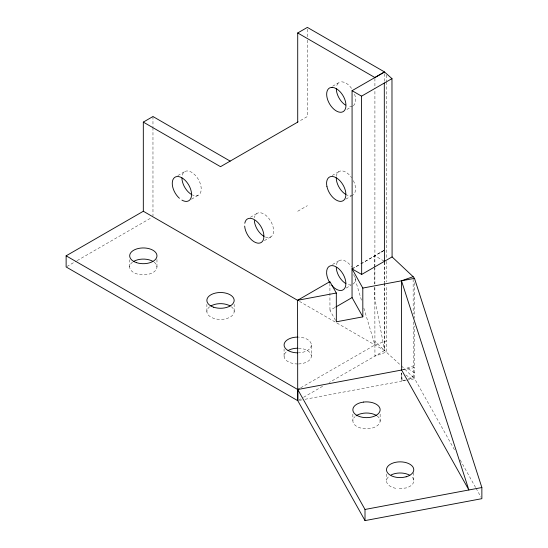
<?xml version="1.0" encoding="UTF-8"?>
<svg xmlns="http://www.w3.org/2000/svg" width="548" height="548" viewBox="0 0 548 548"><rect width="100%" height="100%" fill="white"/><g stroke="black" fill="none" stroke-linecap="round" stroke-linejoin="round"><path stroke-width="0.41" stroke-dasharray="2.74 2.06" d="M129.677 266.965L129.677 259.8M156.968 266.965L156.968 259.005M206.877 311.531L206.877 304.366M234.167 311.531L234.167 304.366M284.076 356.097L284.076 348.939M307.366 40.134L307.366 116.539L298.407 121.711M307.366 36.737L307.366 29.099M298.434 363.968A13.645 7.878 0 0 0 311.367 356.097L311.367 344.959A13.645 7.878 0 0 0 298.434 337.089M384.552 81.289L384.566 73.665M374.859 287.412L374.839 298.509L384.566 350.528L400.787 365.317M374.866 283.994L374.894 267.773M374.901 266.917L374.914 89.468M401.725 372.969L401.999 381.107L401.746 372.969L401.663 381.168L304.428 399.41M355.529 277.446L355.337 280.234A13.645 7.878 60 0 1 353.083 284.076M360.974 263.876L383.895 250.484M335.547 320.388L329.958 310.394L335.116 307.407M384.566 283.391L384.566 350.528L329.341 382.422M177.853 175.552L184.745 171.572M332.643 86.214L339.534 82.234A13.645 7.878 60 0 0 336.39 87.379M66.863 266.54L76.432 261.012M77.172 260.588L151.501 217.672M191.499 199.191L198.39 195.211M346.884 109.456L351.021 107.066M250.381 217.289L256.587 213.706M332.177 175.511L339.068 171.531M297.715 211.254L307.366 205.678M264.396 240.613L271.294 236.626M345.822 199.15L351.337 195.965M332.506 264.485L338.712 260.903M352.172 268.958L360.242 264.3M346.185 288.056L351.015 285.268M300.66 387.826L374.921 344.959L386.552 340.835L386.498 285.282M298.454 400.245L302.873 397.697M303.606 397.273L323.464 385.819M374.784 266.849L374.764 255.731L384.436 250.162M352.015 268.808L360.139 264.198M360.879 263.78L374.914 255.82L384.415 261.3M380.696 252.429L383.922 250.614M405.184 379.963L401.999 381.107L406.171 380.326M408.37 378.819L413.295 377.045L413.206 320.868M402.424 369.756L413.281 365.906M402.465 369.879L414.637 367.592L414.562 325.95M299.4 400.355L303.592 399.567M407.006 380.168L414.644 378.737L454.73 450.25M399.232 488.734L406.164 487.939A13.645 7.884 -0.1 0 0 410.986 476.075M341.616 81.796L343.993 82.207L346.507 83.44A13.645 7.878 60 0 1 352.063 89.139M299.448 301.386L384.566 350.528L384.484 283.337M408.144 368.811L414.637 372.873M405.835 374.983L412.014 379.23M401.403 365.893L414.644 378.737L414.637 367.592M374.818 287.385L374.921 341.288L384.566 350.528M411.911 375.75L413.144 377.099M460.162 459.936L475.609 487.501M476.027 488.247L481.034 497.187M353.741 274.541L361.618 300.742M363.838 308.113L374.921 344.959L374.935 356.111L386.573 351.987L386.552 340.835M414.487 282.617L414.548 318.306M413.754 472.636L413.761 481.391M413.137 279.227L413.192 314.066M386.285 75.035L386.292 81.015M386.292 81.871L386.47 257.93M386.47 261.348L386.491 281.864M386.525 473.986L386.532 480.349M384.456 262.067L384.477 282.48M380.127 414.124L380.134 421.282M374.784 267.705L374.818 283.967M352.871 414.158L352.878 420.522M329.91 283.302L329.958 310.394M384.566 262.143L384.566 282.542M374.914 78.391L374.914 88.618M374.921 341.288L374.921 344.959M152.967 116.532L152.967 126.732M152.967 127.581L152.974 215.974M352.398 106.271A13.645 7.878 60 0 1 347.939 106.298M354.577 94.201A13.645 7.878 60 0 1 353.001 105.942M298.434 348.233A13.645 7.878 0 0 1 311.367 356.097M297.722 363.982A13.645 7.878 0 0 1 285.481 359.584A13.645 7.878 0 0 1 286.899 351.302M231.352 306.736A13.645 7.878 0 0 1 229.742 317.34A13.645 7.878 0 0 1 211.302 317.34A13.645 7.878 0 0 1 209.699 306.736M154.152 262.17A13.645 7.878 0 0 1 152.543 272.774A13.645 7.878 0 0 1 134.102 272.774A13.645 7.878 0 0 1 132.5 262.17M311.367 344.959A13.645 7.878 0 0 1 298.434 352.823M395.738 488.33A13.645 7.884 -0.1 0 1 388.813 476.486M377.195 416A13.645 7.884 -0.1 0 1 376.099 426.502A13.645 7.884 -0.1 0 1 357.899 427.029A13.645 7.884 -0.1 0 1 355.036 416.638M352.713 195.17A13.645 7.878 60 0 1 346.521 194.828M336.321 176.374A13.645 7.878 60 0 1 351.563 177.607M353.392 180.662A13.645 7.878 60 0 1 353.282 194.78M265.342 237.003A13.645 7.878 60 0 0 273.431 232.653L273.555 229.818A13.645 7.878 60 0 0 264.417 214.316A13.645 7.878 60 0 0 254.443 217.686M182.251 175.127A13.645 7.878 60 0 1 193.04 173.23A13.645 7.878 60 0 1 201.212 189.444A13.645 7.878 60 0 1 192.197 194.876M351.172 284.864A13.645 7.878 60 0 1 346.425 283.919M336.451 264.746A13.645 7.878 60 0 1 351.549 266.725"/><path stroke-width="0.82" d="M297.715 122.108L297.715 32.969L307.366 27.4L384.566 71.966L352.063 90.68L352.172 268.958L361.666 274.445L392.087 256.909L391.971 78.624L384.456 71.966L374.914 77.542L297.715 32.969M326.649 272.52L326.8 270.322A13.645 7.878 60 0 1 336.979 267.376A13.645 7.878 60 0 1 345.877 283.015L345.685 285.809A13.645 7.878 60 0 1 331.883 285.481M335.849 306.983L352.063 297.591L352.015 268.808L362.803 288.063L362.838 316.847L336.349 321.813L336.314 293.029L329.91 281.61L297.571 300.297L297.722 400.67L66.13 266.965L66.13 255.82L143.323 211.254L297.968 300.53M143.323 211.254L143.316 122.108L152.967 116.532L230.174 161.112M297.811 122.06L220.522 166.681L143.316 122.108M361.666 274.445L361.557 96.16L391.971 78.624M66.13 255.82L297.722 389.525L299.194 388.676M401.499 280.802L468.876 489.974L401.65 370.03L401.499 280.802L413.13 276.678L414.48 278.363L481.863 487.535L481.87 498.673L365.016 520.6L297.831 400.787L297.824 389.649L365.009 509.462L365.016 520.6M297.571 300.297L336.314 293.029M362.803 288.063L414.48 278.363M297.722 389.525L401.65 370.03M365.009 509.462L481.863 487.535M352.063 90.68L361.557 96.16M392.087 256.909L413.13 276.678M352.063 297.591L362.838 316.847M384.299 83.015L384.415 261.3M288.07 350.528A13.645 7.878 0 0 1 297.722 348.22M210.87 305.962A13.645 7.878 0 0 1 230.174 305.962M133.678 261.389A13.645 7.878 0 0 1 152.974 261.389M297.722 352.837A13.645 7.878 0 0 1 284.076 344.959A13.645 7.878 0 0 1 297.722 337.082M391.169 474.938A13.645 7.884 -0.1 0 1 409.815 475.301M356.104 415.809A13.645 7.884 -0.1 0 1 360.276 413.898L363.632 413.199A13.645 7.884 -0.1 0 1 376.62 415.603M179.422 198.287A13.645 7.878 60 0 1 174.524 177.531A13.645 7.878 60 0 1 190.663 189.307A13.645 7.878 60 0 1 181.922 200.109M244.668 226.091A13.645 7.878 60 0 0 253.799 241.593A13.645 7.878 60 0 0 263.773 238.229L263.903 235.393A13.645 7.878 60 0 0 254.765 219.892A13.645 7.878 60 0 0 244.792 223.262M329.8 282.638A13.645 7.878 60 0 1 326.608 273.11M345.432 105.065A13.645 7.878 60 0 1 336.314 88.79M345.891 194.492A13.645 7.878 60 0 1 336.239 177.778M264.088 236.4A13.645 7.878 60 0 1 254.32 220.515M191.567 194.533A13.645 7.878 60 0 1 181.922 177.819M345.795 283.569A13.645 7.878 60 0 1 336.26 267.534M331.965 87.365L329.882 87.803A13.645 7.878 60 0 0 331.033 106.1A13.645 7.878 60 0 0 345.487 108.6A13.645 7.878 60 0 0 336.856 89.009L334.342 87.776L331.965 87.365M363.619 402.061L360.262 402.753A13.645 7.884 -0.1 0 0 358.118 415.994A13.645 7.884 -0.1 0 0 379.798 411.507A13.645 7.884 -0.1 0 0 363.619 402.061M406.15 476.801L402.773 477.459A13.645 7.884 -0.1 0 1 386.888 467.855A13.645 7.884 -0.1 0 1 408.698 463.587A13.645 7.884 -0.1 0 1 406.15 476.801M213.699 307.216A13.645 7.878 0 0 0 234.167 300.386A13.645 7.878 0 0 0 213.699 293.564A13.645 7.878 0 0 0 213.699 307.216M136.5 262.643A13.645 7.878 0 0 0 156.968 255.82A13.645 7.878 0 0 0 136.5 248.998A13.645 7.878 0 0 0 136.5 262.643M326.916 186.423A13.645 7.878 60 0 0 343.062 200.739A13.645 7.878 60 0 0 338.739 179.6A13.645 7.878 60 0 0 326.916 186.423"/></g></svg>
